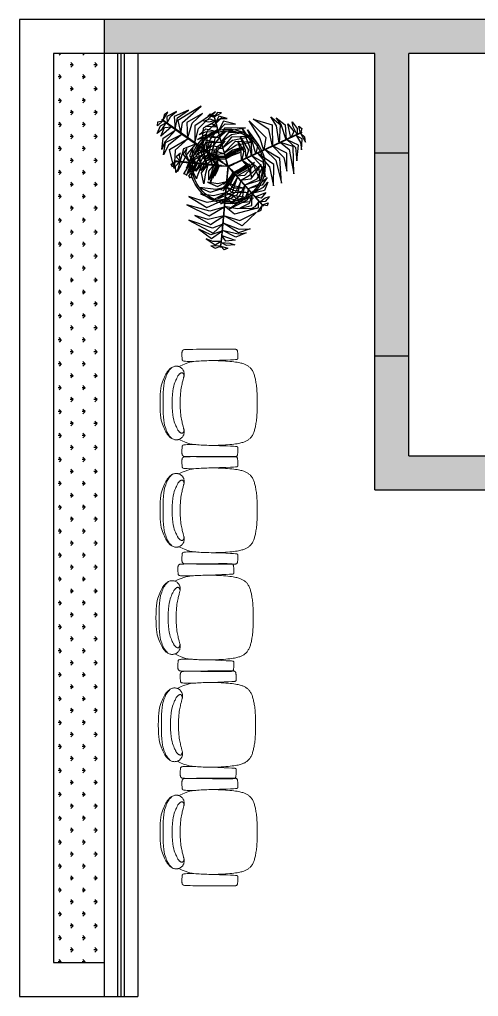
# Model space of a CAD drawing. Header units: inches. Extents: x 38.5 to 57.6, y -8.6 to 2.1.
# Drawn here: x 38.54 to 41.26, y -3.66 to 2.11 of the extents above; entities that cross this region are included whole.
import ezdxf

# ---------------------------------------------------------------- set-up
doc = ezdxf.new("R2010")
doc.units = ezdxf.units.IN
doc.header["$LTSCALE"] = 0.06
doc.header["$MEASUREMENT"] = 0
doc.layers.add('LSTREEDC', color=3, linetype='Continuous')
doc.layers.add('Muebles', color=3, linetype='Continuous', lineweight=18)

# ---------------------------------------------------------------- blocks, each defined once
blk = doc.blocks.new('chair')
at = {"layer": 'Muebles', "ltscale": 0.01}
for points in [[(45.8069, 4.8334), (45.7805, 4.8331), (45.7577, 4.8321), (45.7381, 4.8305), (45.7214, 4.8283), (45.7069, 4.8256), (45.6943, 4.8225), (45.6832, 4.8191), (45.673, 4.8154), (45.6635, 4.8115), (45.6546, 4.8076), (45.6462, 4.8035), (45.6385, 4.7992), (45.6313, 4.7949), (45.6247, 4.7906), (45.6187, 4.7861), (45.6133, 4.7816), (45.6086, 4.7771), (45.6045, 4.7726), (45.6009, 4.7681), (45.5979, 4.7636), (45.5954, 4.7591), (45.5934, 4.7546), (45.592, 4.7501), (45.5909, 4.7458), (45.5904, 4.7414), (45.5902, 4.7372), (45.5904, 4.733), (45.591, 4.729), (45.5918, 4.7251), (45.593, 4.7214), (45.5944, 4.7179), (45.596, 4.7146), (45.5978, 4.7115), (45.5998, 4.7087), (45.602, 4.706), (45.6043, 4.7036), (45.6067, 4.7014), (45.6092, 4.6994), (45.6119, 4.6976), (45.6147, 4.696), (45.6175, 4.6946), (45.6204, 4.6934), (45.6233, 4.6924), (45.6263, 4.6916), (45.6292, 4.691), (45.6321, 4.6905), (45.635, 4.6902), (45.6377, 4.6901), (45.6404, 4.6901), (45.6431, 4.6903), (45.6458, 4.6907), (45.6486, 4.6912), (45.6516, 4.6919), (45.6549, 4.6927), (45.6584, 4.6936), (45.6624, 4.6947), (45.6668, 4.6959), (45.6716, 4.6972), (45.677, 4.6986), (45.6828, 4.7001), (45.6892, 4.7016), (45.6961, 4.7032), (45.7036, 4.7048), (45.7117, 4.7064), (45.7204, 4.7079), (45.7298, 4.7094), (45.74, 4.7108), (45.7513, 4.712), (45.7636, 4.713), (45.7771, 4.7137), (45.7919, 4.714), (45.8082, 4.714)], [(45.8082, 4.8155), (45.7751, 4.8155), (45.7474, 4.8147), (45.7246, 4.8133), (45.7058, 4.8112), (45.6905, 4.8087), (45.678, 4.8059), (45.6674, 4.8029), (45.6583, 4.7998), (45.6498, 4.7967), (45.6419, 4.7936), (45.6344, 4.7901), (45.6271, 4.7862), (45.6199, 4.7817), (45.6127, 4.7764), (45.6052, 4.7701), (45.5975, 4.7628)], [(45.8069, 4.8334), (45.8342, 4.8331), (45.8576, 4.8321), (45.8776, 4.8305), (45.8948, 4.8283), (45.9094, 4.8256), (45.9221, 4.8225), (45.9333, 4.8191), (45.9434, 4.8154), (45.9529, 4.8115), (45.9618, 4.8076), (45.9702, 4.8035), (45.978, 4.7992), (45.9852, 4.7949), (45.9917, 4.7906), (45.9977, 4.7861), (46.0031, 4.7816), (46.0078, 4.7771), (46.012, 4.7726), (46.0155, 4.7681), (46.0185, 4.7636), (46.021, 4.7591), (46.023, 4.7546), (46.0245, 4.7501), (46.0255, 4.7458), (46.0261, 4.7414), (46.0262, 4.7372), (46.026, 4.733), (46.0255, 4.729), (46.0246, 4.7251), (46.0234, 4.7214), (46.022, 4.7179), (46.0204, 4.7146), (46.0186, 4.7115), (46.0166, 4.7087), (46.0145, 4.706), (46.0122, 4.7036), (46.0097, 4.7014), (46.0072, 4.6994), (46.0045, 4.6976), (46.0018, 4.696), (45.9989, 4.6946), (45.996, 4.6934), (45.9931, 4.6924), (45.9902, 4.6916), (45.9872, 4.691), (45.9843, 4.6905), (45.9815, 4.6902), (45.9787, 4.6901), (45.976, 4.6901), (45.9733, 4.6903), (45.9706, 4.6907), (45.9678, 4.6912), (45.9648, 4.6919), (45.9615, 4.6927), (45.958, 4.6936), (45.954, 4.6947), (45.9497, 4.6959), (45.9448, 4.6972), (45.9395, 4.6986), (45.9336, 4.7001), (45.9273, 4.7016), (45.9203, 4.7032), (45.9128, 4.7048), (45.9048, 4.7064), (45.8961, 4.7079), (45.8867, 4.7094), (45.8764, 4.7108), (45.8652, 4.712), (45.8528, 4.713), (45.8393, 4.7137), (45.8245, 4.714), (45.8082, 4.714)], [(45.8082, 4.8155), (45.8414, 4.8155), (45.869, 4.8147), (45.8918, 4.8133), (45.9106, 4.8112), (45.9259, 4.8087), (45.9385, 4.8059), (45.949, 4.8029), (45.9582, 4.7998), (45.9666, 4.7967), (45.9745, 4.7936), (45.982, 4.7901), (45.9893, 4.7862), (45.9965, 4.7817), (46.0038, 4.7764), (46.0112, 4.7701), (46.019, 4.7628)], [(45.8082, 4.7613), (45.7813, 4.7613), (45.7582, 4.7602), (45.7387, 4.7582), (45.7224, 4.7556), (45.7087, 4.7525), (45.6973, 4.7491), (45.6877, 4.7457), (45.6797, 4.7424), (45.6727, 4.7395), (45.6668, 4.7369), (45.6616, 4.7346), (45.6573, 4.7325), (45.6536, 4.7306), (45.6504, 4.7289), (45.6477, 4.7272), (45.6453, 4.7256), (45.6432, 4.724), (45.6413, 4.7225), (45.6396, 4.7209), (45.6381, 4.7194), (45.6367, 4.718), (45.6356, 4.7165), (45.6345, 4.7152), (45.6336, 4.7138), (45.6327, 4.7126), (45.6319, 4.7114), (45.6313, 4.7103), (45.6307, 4.7092), (45.6302, 4.7081), (45.6298, 4.7071), (45.6295, 4.7062), (45.6293, 4.7052), (45.6292, 4.7043), (45.6292, 4.7034), (45.6292, 4.7025), (45.6294, 4.7017), (45.6297, 4.7008), (45.6301, 4.7), (45.6306, 4.6992), (45.6313, 4.6984), (45.6322, 4.6977), (45.6332, 4.6969), (45.6346, 4.6961), (45.6363, 4.6953), (45.6385, 4.6945), (45.6413, 4.6935), (45.6447, 4.6924), (45.6488, 4.6913)], [(45.8082, 4.7613), (45.8352, 4.7613), (45.8582, 4.7602), (45.8777, 4.7582), (45.8941, 4.7556), (45.9078, 4.7525), (45.9192, 4.7491), (45.9287, 4.7457), (45.9368, 4.7424), (45.9437, 4.7395), (45.9497, 4.7369), (45.9548, 4.7346), (45.9592, 4.7325), (45.9629, 4.7306), (45.966, 4.7289), (45.9688, 4.7272), (45.9711, 4.7256), (45.9732, 4.724), (45.9751, 4.7225), (45.9768, 4.7209), (45.9783, 4.7194), (45.9797, 4.718), (45.9809, 4.7165), (45.9819, 4.7152), (45.9829, 4.7138), (45.9837, 4.7126), (45.9845, 4.7114), (45.9851, 4.7103), (45.9857, 4.7092), (45.9862, 4.7081), (45.9866, 4.7071), (45.9869, 4.7062), (45.9871, 4.7052), (45.9872, 4.7043), (45.9873, 4.7034), (45.9872, 4.7025), (45.987, 4.7017), (45.9867, 4.7008), (45.9863, 4.7), (45.9858, 4.6992), (45.9851, 4.6984), (45.9843, 4.6977), (45.9832, 4.6969), (45.9819, 4.6961), (45.9801, 4.6953), (45.9779, 4.6945), (45.9751, 4.6935), (45.9717, 4.6924), (45.9676, 4.6913)], [(45.5616, 4.6186), (45.5621, 4.6416), (45.5622, 4.6594), (45.562, 4.6728), (45.5616, 4.6825), (45.5609, 4.6891), (45.5602, 4.6934), (45.5593, 4.696), (45.5584, 4.6976), (45.5575, 4.6989), (45.5566, 4.6999), (45.5556, 4.7008), (45.5544, 4.7014), (45.5529, 4.702), (45.551, 4.7024), (45.5487, 4.7027), (45.5458, 4.7029), (45.5423, 4.7032), (45.5384, 4.7034), (45.5341, 4.7035), (45.5297, 4.7037), (45.5253, 4.7037), (45.521, 4.7038), (45.517, 4.7038), (45.5134, 4.7037), (45.5104, 4.7036), (45.5079, 4.7034), (45.5059, 4.7032), (45.5042, 4.7029), (45.5029, 4.7026), (45.5017, 4.7022), (45.5008, 4.7017), (45.4999, 4.7012), (45.4991, 4.7006), (45.4983, 4.6999), (45.4975, 4.6992), (45.4967, 4.6985), (45.496, 4.6976), (45.4953, 4.6968), (45.4947, 4.6958), (45.4941, 4.6949), (45.4936, 4.6938), (45.4931, 4.6921), (45.4927, 4.6893), (45.4923, 4.6848), (45.4919, 4.6781), (45.4916, 4.6687), (45.4913, 4.6559), (45.491, 4.6393), (45.4907, 4.6186), (45.4904, 4.5946), (45.4901, 4.5684), (45.4899, 4.541), (45.4897, 4.5137), (45.4895, 4.4875), (45.4894, 4.4634), (45.4894, 4.4426), (45.4893, 4.4259), (45.4894, 4.4131), (45.4895, 4.4035), (45.4896, 4.3967), (45.4898, 4.3921), (45.49, 4.3892), (45.4903, 4.3874), (45.4905, 4.3863), (45.4908, 4.3852), (45.4911, 4.3843), (45.4914, 4.3834), (45.4917, 4.3826), (45.4921, 4.3818), (45.4925, 4.381), (45.4929, 4.3803), (45.4934, 4.3796), (45.4938, 4.379), (45.4944, 4.3784), (45.4952, 4.3778), (45.4963, 4.3773), (45.4976, 4.3767), (45.4994, 4.3762), (45.5016, 4.3757), (45.5044, 4.3752), (45.5078, 4.3747), (45.5117, 4.3742), (45.5158, 4.3738), (45.5202, 4.3734), (45.5245, 4.3731), (45.5287, 4.3728), (45.5326, 4.3726), (45.536, 4.3725), (45.5388, 4.3725), (45.5411, 4.3726), (45.543, 4.3728), (45.5444, 4.373), (45.5455, 4.3733), (45.5464, 4.3737), (45.547, 4.374), (45.5476, 4.3744), (45.5481, 4.3748), (45.5486, 4.3753), (45.549, 4.3757), (45.5494, 4.3761), (45.5498, 4.3766), (45.5501, 4.3771), (45.5504, 4.3777), (45.5507, 4.3782), (45.551, 4.3792), (45.5514, 4.3818), (45.5518, 4.388), (45.5524, 4.3994), (45.5533, 4.4177), (45.5544, 4.4446), (45.5558, 4.482), (45.5576, 4.5314)], [(45.593, 4.7214), (45.5836, 4.7018), (45.5764, 4.6847), (45.5711, 4.6696), (45.5672, 4.6562), (45.5646, 4.6441), (45.5629, 4.6329), (45.5619, 4.6223), (45.5611, 4.6119), (45.5604, 4.6014), (45.5597, 4.5906), (45.5591, 4.5796), (45.5586, 4.5682), (45.5581, 4.5564), (45.5578, 4.5442), (45.5576, 4.5314), (45.5577, 4.5181), (45.5578, 4.5043), (45.5582, 4.4901), (45.5588, 4.4756), (45.5595, 4.4613), (45.5603, 4.4471), (45.5613, 4.4335), (45.5623, 4.4205), (45.5635, 4.4083), (45.5648, 4.3973), (45.5661, 4.3872), (45.5675, 4.3781), (45.569, 4.3698), (45.5705, 4.3623), (45.5721, 4.3555), (45.5737, 4.3494), (45.5753, 4.3437), (45.577, 4.3385), (45.5787, 4.3337), (45.5805, 4.3293), (45.5824, 4.3252), (45.5844, 4.3213), (45.5865, 4.3177), (45.5887, 4.3142), (45.5911, 4.3109), (45.5937, 4.3076), (45.5964, 4.3044), (45.5993, 4.3014), (45.6024, 4.2984), (45.6056, 4.2955), (45.6091, 4.2928), (45.6128, 4.2902), (45.6167, 4.2877), (45.6209, 4.2854), (45.6252, 4.2833), (45.6297, 4.2812), (45.6345, 4.2793), (45.6395, 4.2775), (45.6447, 4.2758), (45.6501, 4.2742), (45.6557, 4.2727), (45.6615, 4.2713), (45.6675, 4.2699), (45.6738, 4.2685), (45.6804, 4.2673), (45.6874, 4.2661), (45.6948, 4.265), (45.7026, 4.2639), (45.7108, 4.2629), (45.7196, 4.2619), (45.7291, 4.261), (45.7393, 4.2602), (45.7505, 4.2595), (45.7629, 4.259), (45.7765, 4.2586), (45.7916, 4.2584), (45.8082, 4.2583)], [(46.0234, 4.7214), (46.0328, 4.7018), (46.04, 4.6847), (46.0454, 4.6696), (46.0492, 4.6562), (46.0518, 4.6441), (46.0535, 4.6329), (46.0546, 4.6223), (46.0553, 4.6119), (46.056, 4.6014), (46.0567, 4.5906), (46.0573, 4.5796), (46.0579, 4.5682), (46.0583, 4.5564), (46.0586, 4.5442), (46.0588, 4.5314), (46.0588, 4.5181), (46.0586, 4.5043), (46.0582, 4.4901), (46.0577, 4.4756), (46.057, 4.4613), (46.0561, 4.4471), (46.0552, 4.4335), (46.0541, 4.4205), (46.0529, 4.4083), (46.0517, 4.3973), (46.0503, 4.3872), (46.0489, 4.3781), (46.0475, 4.3698), (46.0459, 4.3623), (46.0444, 4.3555), (46.0428, 4.3494), (46.0411, 4.3437), (46.0394, 4.3385), (46.0377, 4.3337), (46.0359, 4.3293), (46.034, 4.3252), (46.032, 4.3213), (46.0299, 4.3177), (46.0277, 4.3142), (46.0253, 4.3109), (46.0228, 4.3076), (46.0201, 4.3044), (46.0172, 4.3014), (46.0141, 4.2984), (46.0108, 4.2955), (46.0073, 4.2928), (46.0036, 4.2902), (45.9997, 4.2877), (45.9956, 4.2854), (45.9912, 4.2833), (45.9867, 4.2812), (45.9819, 4.2793), (45.9769, 4.2775), (45.9717, 4.2758), (45.9664, 4.2742), (45.9608, 4.2727), (45.955, 4.2713), (45.9489, 4.2699), (45.9426, 4.2685), (45.936, 4.2673), (45.929, 4.2661), (45.9216, 4.265), (45.9139, 4.2639), (45.9056, 4.2629), (45.8968, 4.2619), (45.8874, 4.261), (45.8771, 4.2602), (45.8659, 4.2595), (45.8535, 4.259), (45.8399, 4.2586), (45.8249, 4.2584), (45.8082, 4.2583)], [(46.0548, 4.6186), (46.0543, 4.6416), (46.0542, 4.6594), (46.0544, 4.6728), (46.0548, 4.6825), (46.0555, 4.6891), (46.0563, 4.6934), (46.0571, 4.696), (46.058, 4.6976), (46.0589, 4.6989), (46.0598, 4.6999), (46.0608, 4.7008), (46.062, 4.7014), (46.0635, 4.702), (46.0654, 4.7024), (46.0678, 4.7027), (46.0706, 4.7029), (46.0741, 4.7032), (46.078, 4.7034), (46.0823, 4.7035), (46.0867, 4.7037), (46.0912, 4.7037), (46.0954, 4.7038), (46.0995, 4.7038), (46.103, 4.7037), (46.106, 4.7036), (46.1085, 4.7034), (46.1105, 4.7032), (46.1122, 4.7029), (46.1136, 4.7026), (46.1147, 4.7022), (46.1156, 4.7017), (46.1165, 4.7012), (46.1173, 4.7006), (46.1182, 4.6999), (46.119, 4.6992), (46.1197, 4.6985), (46.1204, 4.6976), (46.1211, 4.6968), (46.1217, 4.6958), (46.1223, 4.6949), (46.1228, 4.6938), (46.1233, 4.6921), (46.1237, 4.6893), (46.1241, 4.6848), (46.1245, 4.6781), (46.1248, 4.6687), (46.1251, 4.6559), (46.1254, 4.6393), (46.1257, 4.6186), (46.126, 4.5946), (46.1263, 4.5684), (46.1265, 4.541), (46.1267, 4.5137), (46.1269, 4.4875), (46.127, 4.4634), (46.1271, 4.4426), (46.1271, 4.4259), (46.127, 4.4131), (46.1269, 4.4035), (46.1268, 4.3967), (46.1266, 4.3921), (46.1264, 4.3892), (46.1262, 4.3874), (46.1259, 4.3863), (46.1256, 4.3852), (46.1253, 4.3843), (46.125, 4.3834), (46.1247, 4.3826), (46.1243, 4.3818), (46.1239, 4.381), (46.1235, 4.3803), (46.1231, 4.3796), (46.1226, 4.379), (46.122, 4.3784), (46.1212, 4.3778), (46.1202, 4.3773), (46.1188, 4.3767), (46.117, 4.3762), (46.1148, 4.3757), (46.112, 4.3752), (46.1086, 4.3747), (46.1048, 4.3742), (46.1006, 4.3738), (46.0963, 4.3734), (46.0919, 4.3731), (46.0878, 4.3728), (46.0839, 4.3726), (46.0804, 4.3725), (46.0776, 4.3725), (46.0753, 4.3726), (46.0734, 4.3728), (46.072, 4.373), (46.0709, 4.3733), (46.07, 4.3737), (46.0694, 4.374), (46.0688, 4.3744), (46.0683, 4.3748), (46.0679, 4.3753), (46.0674, 4.3757), (46.067, 4.3761), (46.0667, 4.3766), (46.0663, 4.3771), (46.066, 4.3777), (46.0657, 4.3782), (46.0654, 4.3792), (46.065, 4.3818), (46.0646, 4.388), (46.064, 4.3994), (46.0631, 4.4177), (46.062, 4.4446), (46.0606, 4.482), (46.0588, 4.5314)]]:
    blk.add_lwpolyline(points, dxfattribs=at)
blk = doc.blocks.new('A3E24C')
at = {"color": 64, "linetype": 'Continuous'}
for points in [[(0.253, 0.3562, 0.2907), (0.2108, 0.3841, 0.2796), (0.1918, 0.4066, 0.2651), (0.2348, 0.3872, 0.2677)], [(0.2648, 0.373, 0.2701), (0.2361, 0.4044, 0.2506), (0.2581, 0.4014, 0.2453)], [(0.1871, 0.2629, 0.3463), (0.1242, 0.3418, 0.3317), (0.0693, 0.3707, 0.3201), (0.139, 0.3588, 0.334)], [(0.2125, 0.2989, 0.3325), (0.1435, 0.3614, 0.3092), (0.1004, 0.3802, 0.3047), (0.1647, 0.3722, 0.3016)], [(0.23, 0.3237, 0.3183), (0.176, 0.3843, 0.2943), (0.2259, 0.3636, 0.2991)], [(0.2533, 0.3489, 0.2944), (0.2916, 0.3267, 0.2793), (0.3175, 0.2946, 0.2808), (0.2891, 0.3501, 0.2655)], [(0.2655, 0.3738, 0.2681), (0.3147, 0.344, 0.2497), (0.2986, 0.3669, 0.2468)], [(0.1319, 0.1847, 0.338), (0.0754, 0.2342, 0.3254), (-0.0262, 0.2889, 0.3039), (0.1052, 0.2538, 0.3307)], [(0.1626, 0.2283, 0.3426), (0.096, 0.3019, 0.3274), (-0.0103, 0.3076, 0.3065), (0.1004, 0.3345, 0.3272)], [(0.1923, 0.2703, 0.3464), (0.2551, 0.2596, 0.3387), (0.3489, 0.1524, 0.3112), (0.2663, 0.287, 0.3424)], [(0.2175, 0.302, 0.3287), (0.2811, 0.2888, 0.305), (0.3256, 0.2261, 0.3029), (0.2895, 0.3083, 0.2962)], [(-0.2325, 0.0224, 0.3375), (-0.2553, 0.1042, 0.3261), (-0.2185, 0.2357, 0.3001), (-0.2819, 0.1066, 0.3284)], [(0.0867, 0.1207, 0.3167), (0.0526, 0.1601, 0.3166), (-0.0363, 0.2285, 0.2932), (0.0438, 0.1895, 0.3295)], [(0.1024, 0.143, 0.3335), (0.0318, 0.2109, 0.3176), (-0.0085, 0.2375, 0.309), (0.0844, 0.1974, 0.3283)], [(0.1624, 0.2313, 0.3425), (0.2517, 0.2052, 0.3295), (0.3068, 0.1461, 0.3141), (0.2544, 0.236, 0.3346)], [(-0.3302, 0.0291, 0.3464), (-0.3524, 0.0888, 0.3387), (-0.3064, 0.2237, 0.3112), (-0.3817, 0.0848, 0.3424)], [(-0.2815, 0.0227, 0.3425), (-0.3036, 0.1131, 0.3295), (-0.28, 0.1903, 0.3141), (-0.3316, 0.1, 0.3346)], [(-0.186, 0.0159, 0.3337), (-0.2049, 0.1194, 0.3183), (-0.1701, 0.2246, 0.297), (-0.2339, 0.1198, 0.3212)], [(0.0675, 0.0936, 0.2834), (0.0403, 0.1311, 0.2875), (-0.0248, 0.1841, 0.2723), (0.0553, 0.1408, 0.3057)], [(0.1376, 0.189, 0.3375), (0.2198, 0.1678, 0.3261), (0.3153, 0.0703, 0.3001), (0.2352, 0.1896, 0.3284)], [(-0.4288, 0.0426, 0.2944), (-0.4288, 0.0869, 0.2793), (-0.4139, 0.1254, 0.2808), (-0.4478, 0.0731, 0.2655)], [(-0.3703, 0.035, 0.3287), (-0.3907, 0.0968, 0.305), (-0.3586, 0.1666, 0.3029), (-0.4118, 0.0943, 0.2962)], [(-0.15, 0.0126, 0.3178), (-0.1664, 0.0827, 0.3234), (-0.1561, 0.157, 0.3013), (-0.1882, 0.0805, 0.346)], [(-0.1168, 0.0076, 0.2847), (-0.1313, 0.0686, 0.2899), (-0.1187, 0.1624, 0.2624), (-0.1466, 0.1009, 0.3004)], [(-0.0869, 0.0069, 0.2544), (-0.0981, 0.0566, 0.2579), (-0.0874, 0.1175, 0.2375), (-0.1122, 0.0601, 0.2718)], [(0.0501, 0.069, 0.2533), (0.0248, 0.1092, 0.2606), (-0.0235, 0.1553, 0.254), (0.0356, 0.1205, 0.2766)], [(0.0879, 0.1224, 0.3178), (0.1567, 0.1016, 0.3234), (0.216, 0.0556, 0.3013), (0.1658, 0.1216, 0.346)], [(0.1088, 0.152, 0.3337), (0.2078, 0.1166, 0.3183), (0.2815, 0.0339, 0.297), (0.2226, 0.1415, 0.3212)], [(-0.4565, 0.0407, 0.2681), (-0.4552, 0.0983, 0.2497), (-0.4671, 0.0729, 0.2468)], [(0.0514, 0.0707, 0.2544), (0.1, 0.0554, 0.2579), (0.1474, 0.0158, 0.2375), (0.1102, 0.066, 0.2718)], [(0.067, 0.0962, 0.2847), (0.127, 0.0783, 0.2899), (0.202, 0.0204, 0.2624), (0.1626, 0.0753, 0.3004)], [(-0.4554, 0.0406, 0.2701), (-0.4683, 0, 0.2506), (-0.4767, 0.0205, 0.2453)], [(-0.435, 0.0387, 0.2907), (-0.4381, -0.0117, 0.2796), (-0.4481, -0.0395, 0.2651), (-0.4528, 0.0074, 0.2677)], [(-0.3954, 0.0351, 0.3183), (-0.4209, -0.042, 0.2943), (-0.4279, 0.0116, 0.2991)], [(-0.3651, 0.0323, 0.3325), (-0.3848, -0.0587, 0.3092), (-0.3794, -0.1054, 0.3047), (-0.4047, -0.0457, 0.3016)], [(-0.3212, 0.0283, 0.3463), (-0.3581, -0.0656, 0.3317), (-0.3557, -0.1276, 0.3201), (-0.3802, -0.0613, 0.334)], [(-0.279, 0.0244, 0.3426), (-0.3095, -0.07, 0.3274), (-0.2612, -0.165, 0.3065), (-0.3399, -0.0826, 0.3272)], [(-0.2259, 0.0196, 0.338), (-0.2406, -0.0541, 0.3254), (-0.2372, -0.1694, 0.3039), (-0.2725, -0.038, 0.3307)], [(-0.175, 0.0149, 0.3335), (-0.1985, -0.0802, 0.3176), (-0.2014, -0.1284, 0.309), (-0.2132, -0.0279, 0.3283)], [(-0.1479, 0.0124, 0.3167), (-0.165, -0.0367, 0.3166), (-0.1798, -0.148, 0.2932), (-0.186, -0.0591, 0.3295)], [(-0.1148, 0.0094, 0.2834), (-0.1338, -0.0329, 0.2875), (-0.1471, -0.1158, 0.2723), (-0.1496, -0.0248, 0.3057)], [(-0.0849, 0.0066, 0.2533), (-0.107, -0.0354, 0.2606), (-0.1228, -0.1002, 0.254), (-0.1222, -0.0318, 0.2766)], [(0.0518, -0.1073, 0.2847), (0.0062, -0.1503, 0.2899), (-0.0813, -0.1863, 0.2624), (-0.0141, -0.1797, 0.3004)], [(0.0375, -0.081, 0.2544), (0, -0.1155, 0.2579), (-0.0581, -0.1367, 0.2375), (0.004, -0.1295, 0.2718)], [(0.0366, -0.0791, 0.2533), (0.0841, -0.0772, 0.2606), (0.1482, -0.0585, 0.254), (0.0886, -0.0922, 0.2766)], [(0.0492, -0.1064, 0.2834), (0.0954, -0.1017, 0.2875), (0.1738, -0.0717, 0.2723), (0.0962, -0.1194, 0.3057)], [(0.0632, -0.1366, 0.3167), (0.1143, -0.1268, 0.3166), (0.218, -0.084, 0.2932), (0.1441, -0.1338, 0.3295)], [(0.064, -0.1385, 0.3178), (0.0116, -0.1877, 0.3234), (-0.0579, -0.216, 0.3013), (0.0244, -0.2055, 0.346)], [(0.0746, -0.1613, 0.3335), (0.1687, -0.1341, 0.3176), (0.2119, -0.1125, 0.309), (0.1307, -0.173, 0.3283)], [(0.096, -0.2077, 0.338), (0.1671, -0.1836, 0.3254), (0.2653, -0.1229, 0.3039), (0.1691, -0.2192, 0.3307)], [(0.1183, -0.2562, 0.3426), (0.2154, -0.2353, 0.3274), (0.2735, -0.146, 0.3065), (0.2414, -0.2553, 0.3272)], [(0.0792, -0.1713, 0.3337), (-0.0009, -0.2394, 0.3183), (-0.1094, -0.2619, 0.297), (0.0132, -0.2647, 0.3212)], [(0.0968, -0.2149, 0.3375), (0.0374, -0.2755, 0.3261), (-0.0949, -0.3094, 0.3001), (0.0486, -0.2997, 0.3284)], [(0.1211, -0.2574, 0.3425), (0.0539, -0.3217, 0.3295), (-0.0249, -0.3399, 0.3141), (0.0791, -0.3395, 0.3346)], [(0.1361, -0.2946, 0.3463), (0.2358, -0.2796, 0.3317), (0.2884, -0.2465, 0.3201), (0.2432, -0.3009, 0.334)], [(0.1545, -0.3346, 0.3325), (0.2432, -0.3062, 0.3092), (0.281, -0.2782, 0.3047), (0.2419, -0.3299, 0.3016)], [(0.1399, -0.3028, 0.3464), (0.0993, -0.3519, 0.3387), (-0.0405, -0.3795, 0.3112), (0.1174, -0.3753, 0.3424)], [(0.1548, -0.3405, 0.3287), (0.1115, -0.389, 0.305), (0.035, -0.3962, 0.3029), (0.1242, -0.406, 0.2962)], [(0.1673, -0.3622, 0.3183), (0.2468, -0.3458, 0.2943), (0.2039, -0.3786, 0.2991)], [(0.1839, -0.3983, 0.2907), (0.2292, -0.3758, 0.2796), (0.2582, -0.3706, 0.2651), (0.2199, -0.3981, 0.2677)], [(0.1774, -0.3949, 0.2944), (0.1391, -0.4171, 0.2793), (0.0983, -0.4234, 0.2808), (0.1606, -0.4266, 0.2655)], [(0.193, -0.418, 0.2681), (0.1425, -0.4457, 0.2497), (0.1704, -0.4432, 0.2468)], [(0.1925, -0.417, 0.2701), (0.2342, -0.4078, 0.2506), (0.2206, -0.4254, 0.2453)]]:
    blk.add_3dface(points, dxfattribs=at)
at = {"color": 72, "linetype": 'Continuous'}
for points in [[(0.1937, 0.2722, 0.3472), (0.1968, 0.2722, 0.3472), (0.2459, 0.3417, 0.3075), (0.2428, 0.3417, 0.3075)], [(0.2428, 0.3417, 0.3077), (0.2459, 0.3417, 0.3077), (0.2723, 0.3792, 0.2618), (0.2693, 0.3792, 0.2618)], [(0.0265, 0.2589, 0.6136), (0.0296, 0.2589, 0.6136), (0.0345, 0.3088, 0.6002), (0.0315, 0.3088, 0.6002)], [(0.0192, 0.1845, 0.607), (0.0223, 0.1845, 0.607), (0.0296, 0.2589, 0.6135), (0.0266, 0.2589, 0.6135)], [(0.096, 0.1338, 0.332), (0.0991, 0.1338, 0.332), (0.1967, 0.2721, 0.3469), (0.1936, 0.2721, 0.3469)], [(0.0083, 0.0737, 0.5287), (0.0114, 0.0737, 0.5287), (0.0223, 0.1845, 0.6067), (0.0192, 0.1845, 0.6067)], [(0.1062, 0.0285, 0.453), (0.1004, 0.0888, 0.4475), (0.075, 0.1769, 0.427), (0.1233, 0.0843, 0.4644)], [(0.14, 0.0378, 0.4776), (0.1398, 0.1181, 0.4757), (0.0908, 0.1794, 0.4385), (0.156, 0.1353, 0.4873)], [(0.1669, 0.0452, 0.4971), (0.1707, 0.1266, 0.4982), (0.1568, 0.1739, 0.487), (0.1853, 0.1288, 0.5088)], [(0.0221, 0.0292, 0.204), (0.0252, 0.0292, 0.204), (0.0991, 0.1339, 0.3321), (0.096, 0.1339, 0.3321)], [(0.0527, 0.0137, 0.3706), (0.0518, 0.0499, 0.3794), (0.0437, 0.1172, 0.3711), (0.0572, 0.0459, 0.3986)], [(0.0621, 0.0163, 0.4069), (0.0597, 0.0576, 0.4119), (0.0479, 0.1474, 0.3975), (0.0622, 0.0783, 0.4284)], [(0.0738, 0.0195, 0.4295), (0.0691, 0.0986, 0.4244), (0.0612, 0.1365, 0.4178), (0.0887, 0.0619, 0.4395)], [(0.2017, 0.0548, 0.5051), (0.1985, 0.1306, 0.4935), (0.184, 0.1649, 0.4866), (0.2178, 0.1267, 0.4966)], [(0.2274, 0.0619, 0.5075), (0.2321, 0.1288, 0.4982), (0.2494, 0.0899, 0.5062)], [(0.2646, 0.0722, 0.5042), (0.2571, 0.112, 0.4959), (0.2616, 0.137, 0.4888), (0.2764, 0.1026, 0.4942)], [(0.2862, 0.0781, 0.4982), (0.291, 0.114, 0.4883), (0.3041, 0.1013, 0.4888)], [(-0.0602, -0.0554, 0.4341), (-0.1333, -0.0121, 0.4347), (-0.1842, 0.0582, 0.4099), (-0.1462, -0.026, 0.4482)], [(0.0046, 0.0364, 0.3888), (0.0077, 0.0364, 0.3888), (0.0114, 0.0737, 0.5288), (0.0083, 0.0737, 0.5288)], [(0.0442, 0.0114, 0.3377), (0.0442, 0.0478, 0.35), (0.0393, 0.1012, 0.3494), (0.0488, 0.0472, 0.3673)], [(0.1742, 0.0472, 0.5022), (0.1773, 0.0472, 0.5022), (0.2494, 0.0671, 0.5088), (0.2463, 0.0671, 0.5088)], [(0.2463, 0.0671, 0.5089), (0.2494, 0.0671, 0.5089), (0.2976, 0.0804, 0.4955), (0.2946, 0.0804, 0.4955)], [(0.2602, 0.0673, 0.5045), (0.2781, 0.0356, 0.4957), (0.2785, 0.0028, 0.4921), (0.292, 0.0523, 0.4932)], [(0.2878, 0.0785, 0.4972), (0.3097, 0.0369, 0.4861), (0.3116, 0.0593, 0.4879)], [(-0.4174, 0.0371, 0.3077), (-0.4143, 0.0371, 0.3077), (-0.4599, 0.0413, 0.2618), (-0.463, 0.0413, 0.2618)], [(-0.3326, 0.0294, 0.3472), (-0.3295, 0.0294, 0.3472), (-0.4142, 0.0371, 0.3075), (-0.4173, 0.0371, 0.3075)], [(-0.1639, 0.0139, 0.332), (-0.1608, 0.0139, 0.332), (-0.3294, 0.0294, 0.3469), (-0.3325, 0.0294, 0.3469)], [(-0.0845, -0.0747, 0.4554), (-0.1458, -0.0443, 0.4595), (-0.2123, 0.0403, 0.4317), (-0.1588, -0.056, 0.4718)], [(-0.0364, 0.0022, 0.204), (-0.0333, 0.0022, 0.204), (-0.1609, 0.0139, 0.3321), (-0.1639, 0.0139, 0.3321)], [(-0.0463, -0.043, 0.4085), (-0.0926, -0.0112, 0.4215), (-0.1374, 0.0292, 0.4048), (-0.0948, -0.0176, 0.4458)], [(-0.0378, -0.0375, 0.3722), (-0.0782, -0.0099, 0.3838), (-0.1347, 0.0411, 0.3631), (-0.1008, 0.0029, 0.3983)], [(-0.0324, -0.0307, 0.3393), (-0.0653, -0.0079, 0.348), (-0.1016, 0.0257, 0.3318), (-0.0698, -0.0096, 0.3634)], [(-0.0364, 0.0022, 0.204), (-0.0333, 0.0022, 0.204), (0.0037, -0.0011, 0.05), (0.0006, -0.0011, 0.05)], [(0.0221, 0.0292, 0.204), (0.0252, 0.0292, 0.204), (0.0037, -0.0011, 0.05), (0.0006, -0.0011, 0.05)], [(0.0307, 0.0076, 0.2841), (0.0338, 0.0076, 0.2841), (0.0045, -0.0004, 0.1116), (0.0014, -0.0004, 0.1116)], [(0.0046, 0.0364, 0.3888), (0.0077, 0.0364, 0.3888), (0.0047, 0.0062, 0.2163), (0.0016, 0.0062, 0.2163)], [(0.0307, 0.0076, 0.2841), (0.0338, 0.0076, 0.2841), (0.07, 0.0176, 0.424), (0.0669, 0.0176, 0.424)], [(0.0452, 0.0116, 0.3393), (0.0646, -0.0233, 0.348), (0.0822, -0.0696, 0.3318), (0.0693, -0.0238, 0.3634)], [(0.053, 0.0154, 0.3722), (0.077, -0.0272, 0.3838), (0.1051, -0.098, 0.3631), (0.0916, -0.0488, 0.3983)], [(0.0631, 0.0166, 0.4085), (0.0905, -0.0325, 0.4215), (0.1127, -0.0885, 0.4048), (0.0953, -0.0277, 0.4458)], [(0.0669, 0.0176, 0.424), (0.07, 0.0176, 0.424), (0.1773, 0.0472, 0.502), (0.1742, 0.0472, 0.502)], [(0.081, 0.0215, 0.4341), (0.1274, -0.0497, 0.4347), (0.1419, -0.1353, 0.4099), (0.1451, -0.043, 0.4482)], [(0.1114, 0.0281, 0.4554), (0.1528, -0.0264, 0.4595), (0.1749, -0.1317, 0.4317), (0.1697, -0.0217, 0.4718)], [(0.1412, 0.0397, 0.4784), (0.1851, -0.0211, 0.4815), (0.1968, -0.0835, 0.4642), (0.1976, -0.0048, 0.4957)], [(0.1729, 0.0469, 0.5008), (0.2065, 0.0085, 0.5064), (0.2241, -0.1016, 0.474), (0.2229, 0.0185, 0.5205)], [(0.2072, 0.0545, 0.5047), (0.2463, 0.0158, 0.4987), (0.2455, -0.0446, 0.4869), (0.2627, 0.024, 0.5008)], [(-0.1313, -0.1188, 0.5008), (-0.1784, -0.0993, 0.5064), (-0.243, -0.0085, 0.474), (-0.1887, -0.1156, 0.5205)], [(-0.106, -0.0984, 0.4784), (-0.1724, -0.0633, 0.4815), (-0.2106, -0.0126, 0.4642), (-0.1764, -0.0835, 0.4957)], [(-0.0492, -0.0456, 0.424), (-0.0462, -0.0456, 0.424), (-0.1292, -0.1197, 0.502), (-0.1323, -0.1197, 0.502)], [(-0.0546, -0.0504, 0.4295), (-0.0153, -0.1192, 0.4244), (0.0086, -0.1497, 0.4178), (-0.0492, -0.095, 0.4395)], [(-0.0212, -0.0207, 0.2841), (-0.0182, -0.0207, 0.2841), (-0.0462, -0.0456, 0.424), (-0.0492, -0.0456, 0.424)], [(-0.0455, -0.0423, 0.4069), (-0.0251, -0.0783, 0.4119), (0.0253, -0.1536, 0.3975), (-0.0182, -0.098, 0.4284)], [(-0.0382, -0.0359, 0.3706), (-0.0214, -0.0679, 0.3794), (0.0157, -0.1246, 0.3711), (-0.0281, -0.0667, 0.3986)], [(-0.0317, -0.03, 0.3377), (-0.0155, -0.0626, 0.35), (0.0126, -0.1084, 0.3494), (-0.0199, -0.0642, 0.3673)], [(-0.0212, -0.0207, 0.2841), (-0.0182, -0.0207, 0.2841), (0.0045, -0.0004, 0.1116), (0.0014, -0.0004, 0.1116)], [(0.0162, -0.0349, 0.204), (0.0193, -0.0349, 0.204), (0.0037, -0.0011, 0.05), (0.0006, -0.0011, 0.05)], [(0.0162, -0.0349, 0.204), (0.0193, -0.0349, 0.204), (0.073, -0.1512, 0.3321), (0.0699, -0.1512, 0.3321)], [(-0.1587, -0.1409, 0.5047), (-0.2109, -0.1236, 0.4987), (-0.2369, -0.0691, 0.4869), (-0.2219, -0.1381, 0.5008)], [(-0.1058, -0.0961, 0.4776), (-0.07, -0.168, 0.4757), (0.0011, -0.2013, 0.4385), (-0.077, -0.1906, 0.4873)], [(-0.0796, -0.0728, 0.453), (-0.0477, -0.1243, 0.4475), (0.0141, -0.192, 0.427), (-0.0703, -0.1305, 0.4644)], [(-0.2006, -0.1759, 0.5045), (-0.2306, -0.1554, 0.4957), (-0.2455, -0.1261, 0.4921), (-0.2356, -0.1765, 0.4932)], [(-0.1323, -0.1197, 0.5022), (-0.1292, -0.1197, 0.5022), (-0.185, -0.1695, 0.5088), (-0.1881, -0.1695, 0.5088)], [(-0.1735, -0.1565, 0.5075), (-0.148, -0.2186, 0.4982), (-0.1808, -0.1913, 0.5062)], [(-0.1536, -0.1387, 0.5051), (-0.1171, -0.2053, 0.4935), (-0.089, -0.2296, 0.4866), (-0.1361, -0.2104, 0.4966)], [(-0.1266, -0.1147, 0.4971), (-0.094, -0.1894, 0.4982), (-0.0605, -0.2256, 0.487), (-0.1061, -0.1978, 0.5088)], [(0.0699, -0.1512, 0.332), (0.0729, -0.1512, 0.332), (0.1438, -0.3049, 0.3469), (0.1408, -0.3049, 0.3469)], [(-0.2202, -0.1982, 0.4972), (-0.2583, -0.1706, 0.4861), (-0.2501, -0.1915, 0.4879)], [(-0.1881, -0.1695, 0.5089), (-0.185, -0.1695, 0.5089), (-0.2224, -0.2028, 0.4955), (-0.2255, -0.2028, 0.4955)], [(-0.219, -0.1971, 0.4982), (-0.2074, -0.2314, 0.4883), (-0.2248, -0.2258, 0.4888)], [(-0.2023, -0.1822, 0.5042), (-0.1779, -0.2146, 0.4959), (-0.1709, -0.239, 0.4888), (-0.1994, -0.2147, 0.4942)], [(0.1408, -0.305, 0.3472), (0.1439, -0.305, 0.3472), (0.1795, -0.3822, 0.3075), (0.1765, -0.3822, 0.3075)], [(0.1765, -0.3823, 0.3077), (0.1796, -0.3823, 0.3077), (0.1988, -0.4239, 0.2618), (0.1957, -0.4239, 0.2618)]]:
    blk.add_3dface(points, dxfattribs=at)
at = {"color": 70, "linetype": 'Continuous'}
for points in [[(0.0284, 0.2779, 0.6089), (-0.0115, 0.2852, 0.6007), (-0.0332, 0.2983, 0.5936), (0.0042, 0.2999, 0.5989)], [(0.0306, 0.3002, 0.6029), (-0.0012, 0.3175, 0.5931), (0.0154, 0.3252, 0.5935)], [(0.0314, 0.272, 0.6092), (0.0674, 0.2774, 0.6004), (0.0779, 0.2712, 0.5968), (0.0568, 0.2963, 0.5979)], [(0.022, 0.2129, 0.6098), (-0.0499, 0.2371, 0.5982), (-0.0467, 0.236, 0.5913), (-0.0394, 0.2538, 0.6014)], [(0.0243, 0.2179, 0.6094), (0.0744, 0.2406, 0.6034), (0.1053, 0.2356, 0.5916), (0.0727, 0.2587, 0.6056)], [(0.0157, 0.1492, 0.5823), (-0.0593, 0.1779, 0.5804), (-0.0686, 0.1793, 0.5432), (-0.0291, 0.1992, 0.592)], [(0.0184, 0.177, 0.6018), (-0.0562, 0.2098, 0.6029), (-0.0649, 0.2138, 0.5917), (-0.053, 0.2242, 0.6135)], [(0.0143, 0.151, 0.5831), (0.0869, 0.1701, 0.5862), (0.1067, 0.1636, 0.569), (0.0762, 0.1877, 0.6004)], [(0.0191, 0.1832, 0.6055), (0.0669, 0.2007, 0.6111), (0.1082, 0.2002, 0.5787), (0.0635, 0.2197, 0.6252)], [(0.0122, 0.1143, 0.5577), (-0.0462, 0.1306, 0.5522), (-0.0971, 0.1385, 0.5317), (-0.0337, 0.1504, 0.5691)], [(0.0097, 0.0884, 0.5388), (0.0929, 0.106, 0.5394), (0.1352, 0.0937, 0.5146), (0.0929, 0.1249, 0.5529)], [(0.0145, 0.119, 0.5601), (0.0802, 0.1381, 0.5643), (0.1437, 0.1259, 0.5365), (0.0819, 0.1556, 0.5765)], [(0.0078, 0.0688, 0.5116), (-0.0316, 0.0814, 0.5166), (-0.0922, 0.1, 0.5022), (-0.0501, 0.0912, 0.5331)], [(0.0089, 0.0809, 0.5342), (-0.0665, 0.1049, 0.5291), (-0.0773, 0.1085, 0.5225), (-0.0252, 0.1101, 0.5443)], [(0.0068, 0.0591, 0.4753), (-0.0273, 0.0713, 0.4841), (-0.0655, 0.0852, 0.4759), (-0.0216, 0.0749, 0.5033)], [(0.0059, 0.0503, 0.4424), (-0.028, 0.0634, 0.4547), (-0.0522, 0.0754, 0.4541), (-0.0258, 0.0675, 0.472)], [(0.0053, 0.06, 0.477), (0.0263, 0.067, 0.4885), (0.1024, 0.0678, 0.4679), (0.0516, 0.073, 0.5031)], [(0.006, 0.0513, 0.444), (0.0181, 0.0569, 0.4527), (0.0677, 0.0567, 0.4365), (0.0204, 0.0611, 0.4681)], [(0.0079, 0.0698, 0.5132), (0.0361, 0.0778, 0.5262), (0.0963, 0.0784, 0.5096), (0.0333, 0.084, 0.5505)]]:
    blk.add_3dface(points, dxfattribs=at)

msp = doc.modelspace()

# ---------------------------------------------------------------- hatches: boundary and pattern name
h = msp.add_hatch(color=256)
h.paths.add_polyline_path([(41.5847, -1.285), (41.5847, -0.465), (40.8447, -0.465), (40.8447, 0.125), (40.6447, 0.125), (40.6447, -0.665), (41.3847, -0.665), (41.3847, -1.485), (43.3319, -1.485), (43.3319, -1.285)])
h.paths.add_polyline_path([(40.7447, 2.115), (39.0447, 2.115), (39.0447, 1.915), (40.6447, 1.915), (40.6447, 1.325), (40.8447, 1.325), (40.8447, 1.915), (43.2147, 1.915), (43.2147, 2.115)])
h = msp.add_hatch()
h.set_pattern_fill('GRASS', color=54, scale=0.1, angle=90, style=0)
h.set_pattern_definition([(180, (44.943095, -14.415984), (-0.07071068, -0.07071068), [0.01875, -0.12267136]), (135, (44.9431, -14.41598), (-0.0707107, -0.0707107), [0.01875, -0.08125]), (225, (44.9431, -14.41598), (0.0707107, -0.0707107), [0.01875, -0.08125])])
h.paths.add_polyline_path([(38.7447, -3.4607), (39.0447, -3.4607), (39.0447, 1.915), (38.7447, 1.915)])
msp.add_hatch(color=256).paths.add_polyline_path([(40.8447, 1.325), (40.6447, 1.325), (40.6447, 0.125), (40.8447, 0.125)])

# ---------------------------------------------------------------- linework, layer by layer
for p, q in [((39.0447, 2.115), (38.5447, 2.115)), ((38.5447, 2.115), (38.5447, -3.6607)), ((40.7447, 2.115), (39.0447, 2.115)), ((39.0447, 2.115), (39.0447, -3.6607)), ((43.2147, 2.115), (40.7447, 2.115)), ((40.6447, 1.915), (38.7447, 1.915)), ((38.7447, 1.915), (38.7447, -3.4607)), ((39.1247, -3.6607), (39.1247, 1.915)), ((39.1447, -3.6607), (39.1447, 1.915)), ((39.1647, -3.6607), (39.1647, 1.915)), ((39.2447, 1.915), (39.2447, -3.6607)), ((40.6447, 1.325), (40.6447, 1.915)), ((40.8447, 1.325), (40.8447, 1.915)), ((43.2147, 1.915), (40.8447, 1.915)), ((40.8447, 1.325), (40.6447, 1.325)), ((40.6447, 0.125), (40.6447, 1.325)), ((40.8447, 0.125), (40.8447, 1.325)), ((40.6447, -0.665), (40.6447, 0.125)), ((40.8447, 0.125), (40.6447, 0.125)), ((40.8447, -0.465), (40.8447, 0.125)), ((40.8447, -0.465), (41.5847, -0.465)), ((40.6447, -0.665), (41.3847, -0.665)), ((38.7447, -3.4607), (39.0447, -3.4607)), ((38.5447, -3.6607), (39.2447, -3.6607))]:
    msp.add_line(p, q)
for radius in [0.2202, 0.2102]:
    msp.add_circle((39.7762, 1.2473, -0.3498), radius)

# ---------------------------------------------------------------- block references
at = {"rotation": 90}
for p in [(44.2083, -45.9603), (44.2083, -46.5947), (44.1846, -47.2289), (44.1983, -47.8629), (44.2083, -48.4967)]:
    msp.add_blockref('chair', p, dxfattribs=at)
at = {"layer": 'LSTREEDC', "xscale": 1.028058585539341, "yscale": 1.028058585539341, "zscale": 1.28507323192418, "rotation": 90}
msp.add_blockref('A3E24C', (39.7757, 1.2442, -0.4932), dxfattribs=at)

doc.saveas('drawing.dxf')
